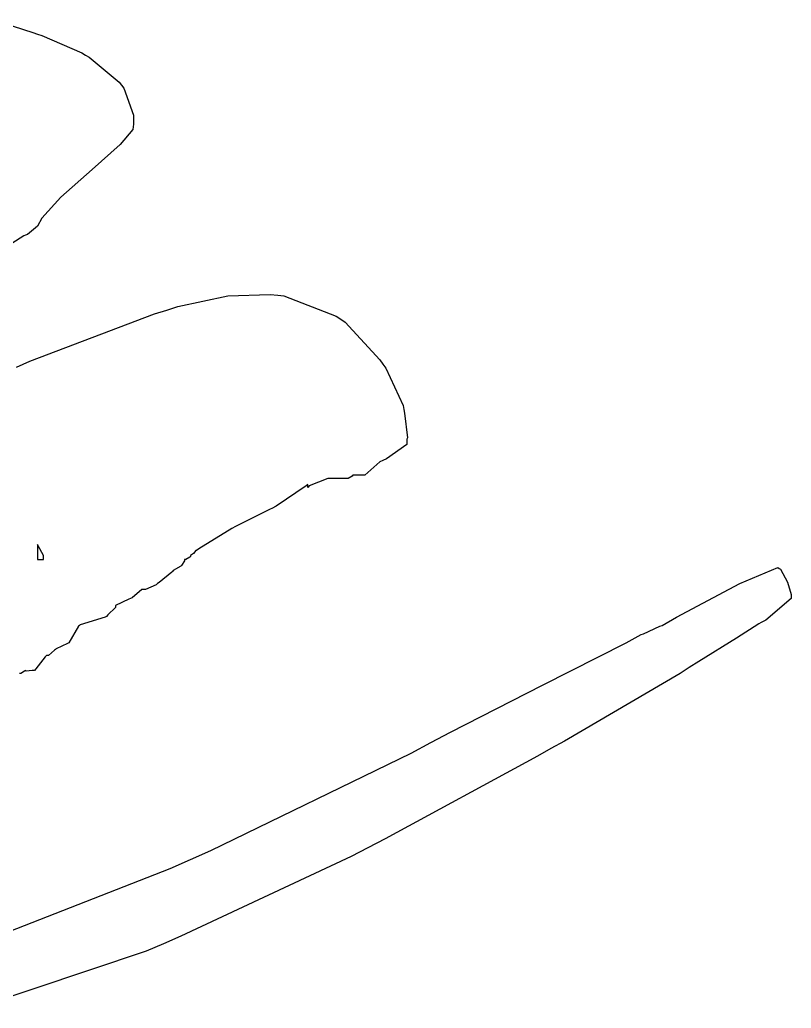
# Model space of a CAD drawing. Extents: x 51 to 306, y 22 to 311.
# Drawn here: x 194.98 to 204.05, y 214.51 to 226.12 of the extents above; entities that cross this region are included whole.
import ezdxf

# ---------------------------------------------------------------- set-up
doc = ezdxf.new("R2010")
doc.units = 0
doc.header["$MEASUREMENT"] = 0

msp = doc.modelspace()

# ---------------------------------------------------------------- linework, layer by layer
at = {"color": 7}
for points in [[(194.671, 226.122), (195.138, 225.972), (195.192, 225.954), (195.245, 225.938), (195.712, 225.735), (195.756, 225.708), (195.8, 225.681), (196.153, 225.39), (196.18, 225.355), (196.207, 225.32), (196.321, 225.002), (196.321, 224.896), (196.313, 224.832), (196.164, 224.655), (195.834, 224.362), (195.466, 224.039), (195.243, 223.792), (195.192, 223.697), (195.192, 223.697), (195.077, 223.6), (195.05, 223.591), (195.032, 223.582), (194.892, 223.494)], [(194.946, 222.038), (195.104, 222.11), (196.567, 222.665), (196.71, 222.709), (196.842, 222.753), (197.428, 222.877), (197.926, 222.895), (198.015, 222.885), (198.085, 222.877), (198.701, 222.639), (198.754, 222.603), (198.807, 222.568), (199.213, 222.127), (199.249, 222.074), (199.283, 222.03), (199.486, 221.589), (199.496, 221.544), (199.504, 221.5), (199.54, 221.21), (199.532, 221.192), (199.532, 221.131), (199.293, 220.963), (199.249, 220.945), (199.213, 220.929), (199.037, 220.769), (199.037, 220.769), (199.037, 220.769), (198.896, 220.769), (198.896, 220.769), (198.887, 220.76), (198.841, 220.733), (198.826, 220.733), (198.808, 220.733), (198.767, 220.733), (198.754, 220.733), (198.737, 220.733), (198.696, 220.733), (198.684, 220.733), (198.604, 220.733), (198.384, 220.645), (198.367, 220.627), (198.367, 220.627), (198.367, 220.654), (198.367, 220.663), (198.349, 220.646), (197.997, 220.407), (197.944, 220.38), (197.926, 220.372), (197.572, 220.195), (197.52, 220.169), (197.475, 220.143), (197.088, 219.905), (197.062, 219.887), (197.052, 219.887), (197.026, 219.851), (197.026, 219.851), (197.026, 219.851), (196.99, 219.826), (196.99, 219.817), (196.981, 219.808), (196.935, 219.781), (196.92, 219.781), (196.92, 219.764), (196.886, 219.71), (196.886, 219.71), (196.876, 219.702), (196.788, 219.65), (196.78, 219.64), (196.77, 219.632), (196.62, 219.508), (196.603, 219.498), (196.585, 219.481), (196.461, 219.428), (196.461, 219.428), (196.417, 219.428), (196.303, 219.331), (196.285, 219.322), (196.267, 219.313), (196.108, 219.24), (196.108, 219.215), (196.108, 219.215), (196.02, 219.129), (196.004, 219.111), (195.986, 219.103), (195.694, 219.014), (195.685, 219.005), (195.676, 218.996), (195.562, 218.802), (195.545, 218.792), (195.545, 218.792), (195.411, 218.732), (195.403, 218.722), (195.393, 218.714), (195.322, 218.652), (195.298, 218.652), (195.281, 218.635), (195.173, 218.494), (195.156, 218.476), (195.129, 218.476), (195.059, 218.467), (195.05, 218.476), (195.041, 218.467), (194.995, 218.44), (194.98, 218.44)], [(194.495, 215.266), (196.752, 216.148), (196.99, 216.253), (197.229, 216.359), (199.583, 217.506), (199.813, 217.628), (200.042, 217.752), (201.126, 218.303), (202.106, 218.802), (202.282, 218.899), (202.309, 218.908), (202.503, 218.996), (202.53, 219.005), (202.697, 219.103), (203.443, 219.499), (203.888, 219.684), (203.906, 219.674), (203.922, 219.666), (204.002, 219.512), (204.046, 219.37), (204.046, 219.322), (204.046, 219.322), (203.746, 219.067), (203.693, 219.039), (203.667, 219.023), (203.402, 218.855), (202.962, 218.582), (202.847, 218.51), (202.741, 218.44), (201.382, 217.646), (201.224, 217.558), (201.065, 217.47), (199.275, 216.499), (199.073, 216.393), (198.878, 216.289), (196.876, 215.353), (196.674, 215.265), (196.47, 215.176), (194.467, 214.507)]]:
    msp.add_lwpolyline(points, dxfattribs=at)
msp.add_lwpolyline([(195.192, 219.781), (195.209, 219.781), (195.249, 219.781), (195.263, 219.781), (195.263, 219.825), (195.2, 219.94), (195.192, 219.957), (195.192, 219.913), (195.192, 219.814), (195.192, 219.781)], close=True, dxfattribs=at)

doc.saveas('drawing.dxf')
